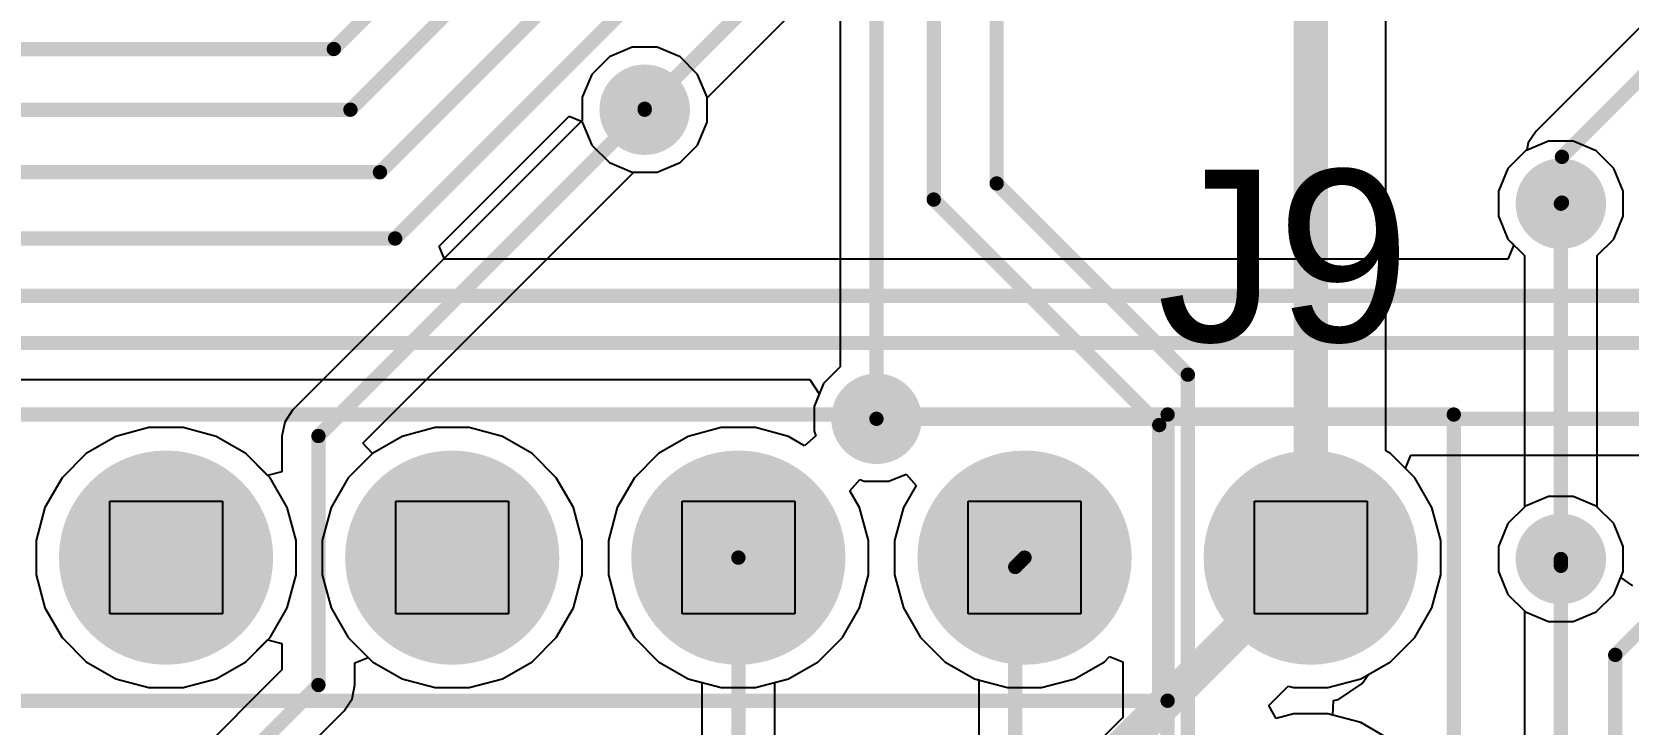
# Model space of a CAD drawing. Header units: millimetres. Extents: x -0.36 to 5.33, y -0.63 to 3.45.
# Drawn here: x 2.711 to 3.269, y 2.228 to 2.47 of the extents above; entities that cross this region are included whole.
import ezdxf

# ---------------------------------------------------------------- set-up
doc = ezdxf.new("R2010")
doc.units = ezdxf.units.MM
doc.header["$MEASUREMENT"] = 0
for name, color, linetype in [('BottomLayer', 5, 'Continuous'), ('BottomSolder', 6, 'Continuous'), ('Mechanical1', 6, 'Continuous'), ('MultiLayer', 9, 'Continuous'), ('PadHoleLayer', 156, 'Continuous'), ('TopLayer', 1, 'Continuous'), ('TopOverlay', 2, 'Continuous'), ('TopSolder', 216, 'Continuous'), ('ViaHoleLayer', 16, 'Continuous')]:
    doc.layers.add(name, color=color, linetype=linetype)
doc.styles.add('Arial', font='', dxfattribs={"height": 0.2})
doc.styles.get('Arial').set_extended_font_data('Arial')

# ---------------------------------------------------------------- blocks, each defined once
blk = doc.blocks.new('HDR_1_8_TH______13')
at = {"layer": 'BottomLayer'}
h = blk.add_hatch(color=5, dxfattribs=at)
edge = h.paths.add_edge_path()
edge.add_arc((0.35, 0), 0.03543, 0, 360)
at = {"layer": 'BottomSolder'}
h = blk.add_hatch(color=6, dxfattribs=at)
edge = h.paths.add_edge_path()
edge.add_arc((0.35, 0), 0.03743, 0, 360)
at = {"layer": 'MultiLayer'}
h = blk.add_hatch(color=9, dxfattribs=at)
edge = h.paths.add_edge_path()
edge.add_arc((0.35, 0), 0.03543, 0, 360)
at = {"layer": 'PadHoleLayer'}
h = blk.add_hatch(color=156, dxfattribs=at)
edge = h.paths.add_edge_path()
edge.add_arc((0.35, 0), 0.01969, 0, 360)
at = {"layer": 'TopLayer'}
h = blk.add_hatch(color=1, dxfattribs=at)
edge = h.paths.add_edge_path()
edge.add_arc((0.35, 0), 0.03543, 0, 360)
at = {"layer": 'TopSolder'}
h = blk.add_hatch(color=216, dxfattribs=at)
edge = h.paths.add_edge_path()
edge.add_arc((0.35, 0), 0.03743, 0, 360)
at = {"layer": 'TopOverlay', "const_width": 0.005}
for points in [[(-0.4, 0.05), (0.4, 0.05)], [(0.4, 0.05), (0.4, -0.05)], [(-0.4, -0.05), (0.4, -0.05)]]:
    blk.add_lwpolyline(points, dxfattribs=at)
at = {"layer": 'TopOverlay', "const_width": 0.0025}
for points in [[(0.39875, 0.05, 1), (0.40125, 0.05, 1)], [(0.39875, 0.05, 1), (0.40125, 0.05, 1)], [(0.39875, -0.05, 1), (0.40125, -0.05, 1)], [(0.39875, -0.05, 1), (0.40125, -0.05, 1)]]:
    blk.add_lwpolyline(points, format="xyb", close=True, dxfattribs=at)
blk = doc.blocks.new('HDR_1_8_TH______16')
at = {"layer": 'BottomLayer'}
h = blk.add_hatch(color=5, dxfattribs=at)
edge = h.paths.add_edge_path()
edge.add_arc((0.05, 0), 0.03543, 0, 360)
h = blk.add_hatch(color=5, dxfattribs=at)
edge = h.paths.add_edge_path()
edge.add_arc((0.15, 0), 0.03543, 0, 360)
h = blk.add_hatch(color=5, dxfattribs=at)
edge = h.paths.add_edge_path()
edge.add_arc((0.25, 0), 0.03543, 0, 360)
h = blk.add_hatch(color=5, dxfattribs=at)
edge = h.paths.add_edge_path()
edge.add_arc((0.35, 0), 0.03543, 0, 360)
at = {"layer": 'BottomSolder'}
h = blk.add_hatch(color=6, dxfattribs=at)
edge = h.paths.add_edge_path()
edge.add_arc((0.05, 0), 0.03743, 0, 360)
h = blk.add_hatch(color=6, dxfattribs=at)
edge = h.paths.add_edge_path()
edge.add_arc((0.15, 0), 0.03743, 0, 360)
h = blk.add_hatch(color=6, dxfattribs=at)
edge = h.paths.add_edge_path()
edge.add_arc((0.25, 0), 0.03743, 0, 360)
h = blk.add_hatch(color=6, dxfattribs=at)
edge = h.paths.add_edge_path()
edge.add_arc((0.35, 0), 0.03743, 0, 360)
at = {"layer": 'MultiLayer'}
h = blk.add_hatch(color=9, dxfattribs=at)
edge = h.paths.add_edge_path()
edge.add_arc((0.05, 0), 0.03543, 0, 360)
h = blk.add_hatch(color=9, dxfattribs=at)
edge = h.paths.add_edge_path()
edge.add_arc((0.15, 0), 0.03543, 0, 360)
h = blk.add_hatch(color=9, dxfattribs=at)
edge = h.paths.add_edge_path()
edge.add_arc((0.25, 0), 0.03543, 0, 360)
h = blk.add_hatch(color=9, dxfattribs=at)
edge = h.paths.add_edge_path()
edge.add_arc((0.35, 0), 0.03543, 0, 360)
at = {"layer": 'PadHoleLayer'}
h = blk.add_hatch(color=156, dxfattribs=at)
edge = h.paths.add_edge_path()
edge.add_arc((0.05, 0), 0.01969, 0, 360)
h = blk.add_hatch(color=156, dxfattribs=at)
edge = h.paths.add_edge_path()
edge.add_arc((0.15, 0), 0.01969, 0, 360)
h = blk.add_hatch(color=156, dxfattribs=at)
edge = h.paths.add_edge_path()
edge.add_arc((0.25, 0), 0.01969, 0, 360)
h = blk.add_hatch(color=156, dxfattribs=at)
edge = h.paths.add_edge_path()
edge.add_arc((0.35, 0), 0.01969, 0, 360)
at = {"layer": 'TopLayer'}
h = blk.add_hatch(color=1, dxfattribs=at)
edge = h.paths.add_edge_path()
edge.add_arc((0.05, 0), 0.03543, 0, 360)
h = blk.add_hatch(color=1, dxfattribs=at)
edge = h.paths.add_edge_path()
edge.add_arc((0.15, 0), 0.03543, 0, 360)
h = blk.add_hatch(color=1, dxfattribs=at)
edge = h.paths.add_edge_path()
edge.add_arc((0.25, 0), 0.03543, 0, 360)
h = blk.add_hatch(color=1, dxfattribs=at)
edge = h.paths.add_edge_path()
edge.add_arc((0.35, 0), 0.03543, 0, 360)
at = {"layer": 'TopSolder'}
h = blk.add_hatch(color=216, dxfattribs=at)
edge = h.paths.add_edge_path()
edge.add_arc((0.05, 0), 0.03743, 0, 360)
h = blk.add_hatch(color=216, dxfattribs=at)
edge = h.paths.add_edge_path()
edge.add_arc((0.15, 0), 0.03743, 0, 360)
h = blk.add_hatch(color=216, dxfattribs=at)
edge = h.paths.add_edge_path()
edge.add_arc((0.25, 0), 0.03743, 0, 360)
h = blk.add_hatch(color=216, dxfattribs=at)
edge = h.paths.add_edge_path()
edge.add_arc((0.35, 0), 0.03743, 0, 360)
at = {"layer": 'TopOverlay', "const_width": 0.005}
for points in [[(-0.4, 0.05), (0.4, 0.05)], [(0.4, -0.05), (0.4, 0.05)], [(-0.4, -0.05), (0.4, -0.05)]]:
    blk.add_lwpolyline(points, dxfattribs=at)
at = {"layer": 'TopOverlay', "const_width": 0.0025}
for points in [[(0.39875, 0.05, 1), (0.40125, 0.05, 1)], [(0.39875, 0.05, 1), (0.40125, 0.05, 1)], [(0.39875, -0.05, 1), (0.40125, -0.05, 1)], [(0.39875, -0.05, 1), (0.40125, -0.05, 1)]]:
    blk.add_lwpolyline(points, format="xyb", close=True, dxfattribs=at)

msp = doc.modelspace()

# ---------------------------------------------------------------- hatches: boundary and pattern name
at = {"layer": 'BottomLayer'}
h = msp.add_hatch(color=5, dxfattribs=at)
edge = h.paths.add_edge_path()
edge.add_arc((2.925, 2.443), 0.01181, 0, 360)
h = msp.add_hatch(color=5, dxfattribs=at)
edge = h.paths.add_edge_path()
edge.add_arc((3.24516, 2.41015), 0.01181, 0, 360)
h = msp.add_hatch(color=5, dxfattribs=at)
edge = h.paths.add_edge_path()
edge.add_arc((3.006, 2.335), 0.01181, 0, 360)
h = msp.add_hatch(color=5, dxfattribs=at)
edge = h.paths.add_edge_path()
edge.add_arc((3.24516, 2.28601), 0.01181, 0, 360)
at = {"layer": 'BottomSolder'}
h = msp.add_hatch(color=6, dxfattribs=at)
edge = h.paths.add_edge_path()
edge.add_arc((2.925, 2.443), 0.01581, 0, 360)
h = msp.add_hatch(color=6, dxfattribs=at)
edge = h.paths.add_edge_path()
edge.add_arc((3.24516, 2.41015), 0.01581, 0, 360)
h = msp.add_hatch(color=6, dxfattribs=at)
edge = h.paths.add_edge_path()
edge.add_arc((3.006, 2.335), 0.01581, 0, 360)
h = msp.add_hatch(color=6, dxfattribs=at)
edge = h.paths.add_edge_path()
edge.add_arc((3.24516, 2.28601), 0.01581, 0, 360)
at = {"layer": 'TopLayer'}
h = msp.add_hatch(color=1, dxfattribs=at)
edge = h.paths.add_edge_path()
edge.add_arc((2.925, 2.443), 0.01181, 0, 360)
h = msp.add_hatch(color=1, dxfattribs=at)
edge = h.paths.add_edge_path()
edge.add_arc((3.24516, 2.41015), 0.01181, 0, 360)
h = msp.add_hatch(color=1, dxfattribs=at)
edge = h.paths.add_edge_path()
edge.add_arc((3.006, 2.335), 0.01181, 0, 360)
h = msp.add_hatch(color=1, dxfattribs=at)
edge = h.paths.add_edge_path()
edge.add_arc((3.24516, 2.28601), 0.01181, 0, 360)
at = {"layer": 'TopSolder'}
h = msp.add_hatch(color=216, dxfattribs=at)
edge = h.paths.add_edge_path()
edge.add_arc((2.925, 2.443), 0.01581, 0, 360)
h = msp.add_hatch(color=216, dxfattribs=at)
edge = h.paths.add_edge_path()
edge.add_arc((3.24516, 2.41015), 0.01581, 0, 360)
h = msp.add_hatch(color=216, dxfattribs=at)
edge = h.paths.add_edge_path()
edge.add_arc((3.006, 2.335), 0.01581, 0, 360)
h = msp.add_hatch(color=216, dxfattribs=at)
edge = h.paths.add_edge_path()
edge.add_arc((3.24516, 2.28601), 0.01581, 0, 360)
at = {"layer": 'ViaHoleLayer'}
h = msp.add_hatch(color=16, dxfattribs=at)
edge = h.paths.add_edge_path()
edge.add_arc((2.925, 2.443), 0.00591, 0, 360)
h = msp.add_hatch(color=16, dxfattribs=at)
edge = h.paths.add_edge_path()
edge.add_arc((3.24516, 2.41015), 0.00591, 0, 360)
h = msp.add_hatch(color=16, dxfattribs=at)
edge = h.paths.add_edge_path()
edge.add_arc((3.006, 2.335), 0.00591, 0, 360)
h = msp.add_hatch(color=16, dxfattribs=at)
edge = h.paths.add_edge_path()
edge.add_arc((3.24516, 2.28601), 0.00591, 0, 360)

# ---------------------------------------------------------------- linework, layer by layer
at = {"layer": 'BottomLayer'}
for p, q in [((3.18397, 2.32381), (3.18397, 3.09029)), ((2.99326, 2.78772), (2.99326, 2.3531)), ((2.91265, 2.46149), (2.90651, 2.45535)), ((2.92066, 2.46481), (2.91265, 2.46149)), ((2.92934, 2.46481), (2.92066, 2.46481)), ((2.93735, 2.46149), (2.92934, 2.46481)), ((2.94349, 2.45535), (2.93735, 2.46149)), ((2.90651, 2.45535), (2.90319, 2.44734)), ((2.94681, 2.44734), (2.94349, 2.45535)), ((2.90319, 2.44734), (2.90319, 2.43921)), ((2.94681, 2.43866), (2.94681, 2.44734)), ((2.90319, 2.43921), (2.80198, 2.338)), ((2.94349, 2.43065), (2.94681, 2.43866)), ((3.24082, 2.43196), (3.2328, 2.42864)), ((3.2495, 2.43196), (3.24082, 2.43196)), ((3.25751, 2.42864), (3.2495, 2.43196)), ((2.93735, 2.42451), (2.94349, 2.43065)), ((3.2328, 2.42864), (3.22667, 2.4225)), ((3.26365, 2.4225), (3.25751, 2.42864)), ((2.82647, 2.32645), (2.92121, 2.42119)), ((2.92121, 2.42119), (2.92934, 2.42119)), ((2.92934, 2.42119), (2.93735, 2.42451)), ((3.22667, 2.4225), (3.22335, 2.41449)), ((3.26697, 2.41449), (3.26365, 2.4225)), ((3.22335, 2.41449), (3.22335, 2.40581)), ((3.26697, 2.40581), (3.26697, 2.41449)), ((3.22335, 2.40581), (3.22667, 2.39779)), ((3.26365, 2.39779), (3.26697, 2.40581)), ((3.22667, 2.39779), (3.23241, 2.39205)), ((3.2579, 2.39205), (3.26365, 2.39779)), ((3.23241, 2.39205), (3.23241, 2.30411)), ((3.2579, 2.30411), (3.2579, 2.39205)), ((2.99326, 2.3531), (2.98751, 2.34735)), ((2.98751, 2.34735), (2.98419, 2.33934)), ((2.80198, 2.338), (2.79922, 2.33387)), ((2.98419, 2.33934), (2.98419, 2.33066)), ((2.75176, 2.33192), (2.74021, 2.32883)), ((2.76372, 2.33192), (2.75176, 2.33192)), ((2.77528, 2.32883), (2.76372, 2.33192)), ((2.79922, 2.33387), (2.79825, 2.32899)), ((2.85176, 2.33192), (2.84021, 2.32883)), ((2.86372, 2.33192), (2.85176, 2.33192)), ((2.87528, 2.32883), (2.86372, 2.33192)), ((2.95176, 2.33192), (2.94021, 2.32883)), ((2.96372, 2.33192), (2.95176, 2.33192)), ((2.97528, 2.32883), (2.96372, 2.33192)), ((2.74021, 2.32883), (2.72985, 2.32285)), ((2.78564, 2.32285), (2.77528, 2.32883)), ((2.79825, 2.32899), (2.79825, 2.31644)), ((2.82985, 2.32285), (2.82647, 2.32645)), ((2.84021, 2.32883), (2.82985, 2.32285)), ((2.88564, 2.32285), (2.87528, 2.32883)), ((2.94021, 2.32883), (2.92985, 2.32285)), ((2.98088, 2.3256), (2.97528, 2.32883)), ((2.98485, 2.32908), (2.98088, 2.3256)), ((2.98419, 2.33066), (2.98485, 2.32908)), ((2.72985, 2.32285), (2.72139, 2.31439)), ((2.79325, 2.31524), (2.78564, 2.32285)), ((2.8941, 2.31439), (2.88564, 2.32285)), ((2.92985, 2.32285), (2.92139, 2.31439)), ((3.18564, 2.32285), (3.18397, 2.32381)), ((3.1941, 2.31439), (3.18564, 2.32285)), ((2.79825, 2.31644), (2.79325, 2.31524)), ((3.01034, 2.31319), (3.01636, 2.31568)), ((3.01636, 2.31568), (3.01984, 2.31171)), ((2.72139, 2.31439), (2.71541, 2.30403)), ((2.90008, 2.30403), (2.8941, 2.31439)), ((2.92139, 2.31439), (2.91541, 2.30403)), ((2.99674, 2.30982), (3.00022, 2.31379)), ((3.00008, 2.30403), (2.99674, 2.30982)), ((3.00022, 2.31379), (3.00166, 2.31319)), ((3.00166, 2.31319), (3.01034, 2.31319)), ((3.01984, 2.31171), (3.01541, 2.30403)), ((3.20008, 2.30403), (3.1941, 2.31439)), ((2.71541, 2.30403), (2.71231, 2.29247)), ((2.90318, 2.29247), (2.90008, 2.30403)), ((2.91541, 2.30403), (2.91231, 2.29247)), ((3.00318, 2.29247), (3.00008, 2.30403)), ((3.01541, 2.30403), (3.01231, 2.29247)), ((3.20318, 2.29247), (3.20008, 2.30403)), ((3.23241, 2.30411), (3.22667, 2.29836)), ((3.26365, 2.29836), (3.2579, 2.30411)), ((3.22667, 2.29836), (3.22335, 2.29034)), ((3.26697, 2.29034), (3.26365, 2.29836)), ((2.71231, 2.29247), (2.71231, 2.28051)), ((2.90318, 2.28051), (2.90318, 2.29247)), ((2.91231, 2.29247), (2.91231, 2.28051)), ((3.00318, 2.28051), (3.00318, 2.29247)), ((3.01231, 2.29247), (3.01231, 2.28051)), ((3.20318, 2.28051), (3.20318, 2.29247)), ((3.22335, 2.29034), (3.22335, 2.28167)), ((3.26697, 2.28167), (3.26697, 2.29034)), ((3.22335, 2.28167), (3.22667, 2.27365)), ((3.26365, 2.27365), (3.26697, 2.28167)), ((2.71231, 2.28051), (2.71541, 2.26895)), ((2.90008, 2.26895), (2.90318, 2.28051)), ((2.91231, 2.28051), (2.91541, 2.26895)), ((3.00008, 2.26895), (3.00318, 2.28051)), ((3.01231, 2.28051), (3.01541, 2.26895)), ((3.20008, 2.26895), (3.20318, 2.28051)), ((3.22667, 2.27365), (3.2328, 2.26752)), ((3.25751, 2.26752), (3.26365, 2.27365)), ((2.71541, 2.26895), (2.72139, 2.25859)), ((2.8941, 2.25859), (2.90008, 2.26895)), ((2.91541, 2.26895), (2.92139, 2.25859)), ((2.9941, 2.25859), (3.00008, 2.26895)), ((3.01541, 2.26895), (3.02139, 2.25859)), ((3.1941, 2.25859), (3.20008, 2.26895)), ((3.2328, 2.26752), (3.24082, 2.26419)), ((3.2495, 2.26419), (3.25751, 2.26752)), ((3.24082, 2.26419), (3.2495, 2.26419)), ((2.72139, 2.25859), (2.72985, 2.25013)), ((2.78564, 2.25013), (2.79325, 2.25774)), ((2.79325, 2.25774), (2.79825, 2.25654)), ((2.79825, 2.25654), (2.79825, 2.24727)), ((2.88564, 2.25013), (2.8941, 2.25859)), ((2.92139, 2.25859), (2.92985, 2.25013)), ((2.98564, 2.25013), (2.9941, 2.25859)), ((3.02139, 2.25859), (3.02985, 2.25013)), ((3.18564, 2.25013), (3.1941, 2.25859)), ((2.72985, 2.25013), (2.74021, 2.24415)), ((2.77528, 2.24415), (2.78564, 2.25013)), ((2.82374, 2.24971), (2.82835, 2.25163)), ((2.82374, 2.24199), (2.82374, 2.24971)), ((2.82835, 2.25163), (2.82985, 2.25013)), ((2.82985, 2.25013), (2.84021, 2.24415)), ((2.87528, 2.24415), (2.88564, 2.25013)), ((2.92985, 2.25013), (2.94021, 2.24415)), ((2.97528, 2.24415), (2.98564, 2.25013)), ((3.02985, 2.25013), (3.04021, 2.24415)), ((3.07528, 2.24415), (3.08564, 2.25013)), ((3.08564, 2.25013), (3.08744, 2.25194)), ((3.08744, 2.25194), (3.09206, 2.25003)), ((3.09206, 2.25003), (3.09206, 2.23062)), ((3.17791, 2.24567), (3.18564, 2.25013)), ((2.79825, 2.24727), (2.67399, 2.12301)), ((2.74021, 2.24415), (2.75176, 2.24106)), ((2.76372, 2.24106), (2.77528, 2.24415)), ((2.84021, 2.24415), (2.85176, 2.24106)), ((2.86372, 2.24106), (2.87528, 2.24415)), ((2.94021, 2.24415), (2.95176, 2.24106)), ((2.96372, 2.24106), (2.97528, 2.24415)), ((3.04021, 2.24415), (3.05176, 2.24106)), ((3.06372, 2.24106), (3.07528, 2.24415)), ((3.1675, 2.23694), (3.17577, 2.24247)), ((3.17577, 2.24247), (3.17791, 2.24567)), ((2.75176, 2.24106), (2.76372, 2.24106)), ((2.82, 2.23298), (2.82276, 2.23711)), ((2.82276, 2.23711), (2.82374, 2.24199)), ((2.85176, 2.24106), (2.86372, 2.24106)), ((2.95176, 2.24106), (2.96372, 2.24106)), ((3.05176, 2.24106), (3.06372, 2.24106)), ((3.16567, 2.23658), (3.1675, 2.23694)), ((2.69574, 2.10872), (2.82, 2.23298)), ((3.1655, 2.23145), (3.16567, 2.23658)), ((3.17528, 2.22883), (3.1655, 2.23145)), ((3.09206, 2.23062), (3.02119, 2.15974)), ((3.18564, 2.22285), (3.17528, 2.22883))]:
    msp.add_line(p, q, dxfattribs=at)
for points, const_width in [([(3.15774, 2.28649), (3.15774, 3.09029)], 0.012), ([(3.048, 2.41724), (3.048, 3.06438)], 0.005), ([(3.026, 2.41162), (3.026, 2.82531)], 0.005), ([(3.006, 2.335), (3.006, 2.793)], 0.005), ([(2.81099, 2.32899), (2.925, 2.443)], 0.005), ([(3.048, 2.41724), (3.11481, 2.35043)], 0.005), ([(3.026, 2.41162), (3.10481, 2.33281)], 0.005), ([(3.24516, 2.28601), (3.24516, 2.41015)], 0.005), ([(3.11481, 2.2008), (3.11481, 2.35043)], 0.005), ([(2.81099, 2.24199), (2.81099, 2.32899)], 0.005), ([(3.10481, 2.22534), (3.10481, 2.33281)], 0.005), ([(3.15774, 2.26049), (3.15774, 2.28649)], 0.01), ([(3.24516, 2.28362), (3.24516, 2.28601)], 0.005), ([(2.683, 2.114), (2.81099, 2.24199)], 0.005)]:
    msp.add_lwpolyline(points, dxfattribs=dict(at, const_width=const_width))
for points, const_width in [([(2.92375, 2.443, 1), (2.92625, 2.443, 1)], 0.0025), ([(3.04675, 2.41724, 1), (3.04925, 2.41724, 1)], 0.0025), ([(3.04675, 2.41724, 1), (3.04925, 2.41724, 1)], 0.0025), ([(3.02475, 2.41162, 1), (3.02725, 2.41162, 1)], 0.0025), ([(3.02475, 2.41162, 1), (3.02725, 2.41162, 1)], 0.0025), ([(3.24391, 2.41015, 1), (3.24641, 2.41015, 1)], 0.0025), ([(3.11356, 2.35043, 1), (3.11606, 2.35043, 1)], 0.0025), ([(3.11356, 2.35043, 1), (3.11606, 2.35043, 1)], 0.0025), ([(3.00475, 2.335, 1), (3.00725, 2.335, 1)], 0.0025), ([(2.80974, 2.32899, 1), (2.81224, 2.32899, 1)], 0.0025), ([(2.80974, 2.32899, 1), (2.81224, 2.32899, 1)], 0.0025), ([(3.10356, 2.33281, 1), (3.10606, 2.33281, 1)], 0.0025), ([(3.10356, 2.33281, 1), (3.10606, 2.33281, 1)], 0.0025), ([(3.15474, 2.28649, 1), (3.16074, 2.28649, 1)], 0.006), ([(3.15524, 2.28649, 1), (3.16024, 2.28649, 1)], 0.005), ([(3.24391, 2.28601, 1), (3.24641, 2.28601, 1)], 0.0025), ([(3.24391, 2.28601, 1), (3.24641, 2.28601, 1)], 0.0025), ([(3.24391, 2.28362, 1), (3.24641, 2.28362, 1)], 0.0025), ([(3.15524, 2.26049, 1), (3.16024, 2.26049, 1)], 0.005), ([(2.80974, 2.24199, 1), (2.81224, 2.24199, 1)], 0.0025), ([(2.80974, 2.24199, 1), (2.81224, 2.24199, 1)], 0.0025)]:
    msp.add_lwpolyline(points, format="xyb", close=True, dxfattribs=dict(at, const_width=const_width))
at = {"layer": 'Mechanical1'}
for p, q in [((2.73806, 2.26681), (2.73806, 2.30618)), ((2.73806, 2.30618), (2.77743, 2.30618)), ((2.77743, 2.30618), (2.77743, 2.26681)), ((2.83806, 2.26681), (2.83806, 2.30618)), ((2.83806, 2.30618), (2.87743, 2.30618)), ((2.87743, 2.30618), (2.87743, 2.26681)), ((2.93806, 2.26681), (2.93806, 2.30618)), ((2.93806, 2.30618), (2.97743, 2.30618)), ((2.97743, 2.30618), (2.97743, 2.26681)), ((3.03806, 2.26681), (3.03806, 2.30618)), ((3.03806, 2.30618), (3.07743, 2.30618)), ((3.07743, 2.30618), (3.07743, 2.26681)), ((3.13806, 2.26681), (3.13806, 2.30618)), ((3.13806, 2.30618), (3.17743, 2.30618)), ((3.17743, 2.30618), (3.17743, 2.26681)), ((2.77743, 2.26681), (2.73806, 2.26681)), ((2.87743, 2.26681), (2.83806, 2.26681)), ((2.97743, 2.26681), (2.93806, 2.26681)), ((3.07743, 2.26681), (3.03806, 2.26681)), ((3.17743, 2.26681), (3.13806, 2.26681))]:
    msp.add_line(p, q, dxfattribs=at)
at = {"layer": 'TopLayer'}
for p, q in [((3.57931, 2.77832), (3.23653, 2.43554)), ((2.94681, 2.44713), (3.07856, 2.57888)), ((2.94681, 2.43866), (2.94681, 2.44713)), ((2.85319, 2.39536), (2.89857, 2.44075)), ((2.89857, 2.44075), (2.90319, 2.43884)), ((2.90319, 2.43884), (2.90319, 2.43866)), ((2.90319, 2.43866), (2.90651, 2.43065)), ((2.94349, 2.43065), (2.94681, 2.43866)), ((3.23653, 2.43554), (3.23376, 2.43141)), ((2.90651, 2.43065), (2.91265, 2.42451)), ((2.93735, 2.42451), (2.94349, 2.43065)), ((3.2328, 2.42864), (3.22667, 2.4225)), ((3.23325, 2.42883), (3.2328, 2.42864)), ((3.23376, 2.43141), (3.23325, 2.42883)), ((2.91265, 2.42451), (2.92066, 2.42119)), ((2.92066, 2.42119), (2.92934, 2.42119)), ((2.92934, 2.42119), (2.93735, 2.42451)), ((3.22667, 2.4225), (3.22335, 2.41449)), ((3.22335, 2.41449), (3.22335, 2.40581)), ((3.22335, 2.40581), (3.22667, 2.39779)), ((2.8551, 2.39074), (2.85319, 2.39536)), ((3.22872, 2.39574), (3.22665, 2.39074)), ((3.22667, 2.39779), (3.22872, 2.39574)), ((3.22665, 2.39074), (2.8551, 2.39074)), ((2.63802, 2.34875), (2.98267, 2.34875)), ((2.98267, 2.34875), (2.98601, 2.34375)), ((2.98601, 2.34375), (2.98419, 2.33934)), ((2.98419, 2.33934), (2.98419, 2.33066)), ((2.75176, 2.33192), (2.74021, 2.32883)), ((2.76372, 2.33192), (2.75176, 2.33192)), ((2.77528, 2.32883), (2.76372, 2.33192)), ((2.85176, 2.33192), (2.84021, 2.32883)), ((2.86372, 2.33192), (2.85176, 2.33192)), ((2.87528, 2.32883), (2.86372, 2.33192)), ((2.95176, 2.33192), (2.94021, 2.32883)), ((2.96372, 2.33192), (2.95176, 2.33192)), ((2.97528, 2.32883), (2.96372, 2.33192)), ((2.74021, 2.32883), (2.72985, 2.32285)), ((2.78564, 2.32285), (2.77528, 2.32883)), ((2.84021, 2.32883), (2.82985, 2.32285)), ((2.88564, 2.32285), (2.87528, 2.32883)), ((2.94021, 2.32883), (2.92985, 2.32285)), ((2.98088, 2.3256), (2.97528, 2.32883)), ((2.98485, 2.32908), (2.98088, 2.3256)), ((2.98419, 2.33066), (2.98485, 2.32908)), ((2.72985, 2.32285), (2.72139, 2.31439)), ((2.7941, 2.31439), (2.78564, 2.32285)), ((2.82985, 2.32285), (2.82139, 2.31439)), ((2.8941, 2.31439), (2.88564, 2.32285)), ((2.92985, 2.32285), (2.92139, 2.31439)), ((3.19085, 2.31764), (3.19276, 2.32226)), ((3.19276, 2.32226), (3.42188, 2.32226)), ((3.01034, 2.31319), (3.01636, 2.31568)), ((3.01636, 2.31568), (3.01984, 2.31171)), ((3.1941, 2.31439), (3.19085, 2.31764)), ((2.72139, 2.31439), (2.71541, 2.30403)), ((2.80008, 2.30403), (2.7941, 2.31439)), ((2.82139, 2.31439), (2.81541, 2.30403)), ((2.90008, 2.30403), (2.8941, 2.31439)), ((2.92139, 2.31439), (2.91541, 2.30403)), ((2.99674, 2.30982), (3.00022, 2.31379)), ((3.00008, 2.30403), (2.99674, 2.30982)), ((3.00022, 2.31379), (3.00166, 2.31319)), ((3.00166, 2.31319), (3.01034, 2.31319)), ((3.01984, 2.31171), (3.01541, 2.30403)), ((3.20008, 2.30403), (3.1941, 2.31439)), ((2.71541, 2.30403), (2.71231, 2.29247)), ((2.80318, 2.29247), (2.80008, 2.30403)), ((2.81541, 2.30403), (2.81231, 2.29247)), ((2.90318, 2.29247), (2.90008, 2.30403)), ((2.91541, 2.30403), (2.91231, 2.29247)), ((3.00318, 2.29247), (3.00008, 2.30403)), ((3.01541, 2.30403), (3.01231, 2.29247)), ((3.20318, 2.29247), (3.20008, 2.30403)), ((3.2328, 2.3045), (3.22667, 2.29836)), ((3.24082, 2.30782), (3.2328, 2.3045)), ((3.2495, 2.30782), (3.24082, 2.30782)), ((3.25751, 2.3045), (3.2495, 2.30782)), ((3.26365, 2.29836), (3.25751, 2.3045)), ((3.22667, 2.29836), (3.22335, 2.29034)), ((3.26697, 2.29034), (3.26365, 2.29836)), ((2.71231, 2.29247), (2.71231, 2.28051)), ((2.80318, 2.28051), (2.80318, 2.29247)), ((2.81231, 2.29247), (2.81231, 2.28051)), ((2.90318, 2.28051), (2.90318, 2.29247)), ((2.91231, 2.29247), (2.91231, 2.28051)), ((3.00318, 2.28051), (3.00318, 2.29247)), ((3.01231, 2.29247), (3.01231, 2.28051)), ((3.20318, 2.28051), (3.20318, 2.29247)), ((3.22335, 2.29034), (3.22335, 2.28167)), ((3.26697, 2.28167), (3.26697, 2.29034)), ((3.22335, 2.28167), (3.22667, 2.27365)), ((3.26608, 2.27952), (3.26697, 2.28167)), ((2.71231, 2.28051), (2.71541, 2.26895)), ((2.80008, 2.26895), (2.80318, 2.28051)), ((2.81231, 2.28051), (2.81541, 2.26895)), ((2.90008, 2.26895), (2.90318, 2.28051)), ((2.91231, 2.28051), (2.91541, 2.26895)), ((3.00008, 2.26895), (3.00318, 2.28051)), ((3.01231, 2.28051), (3.01541, 2.26895)), ((3.20008, 2.26895), (3.20318, 2.28051)), ((3.27032, 2.27669), (3.26608, 2.27952)), ((3.22667, 2.27365), (3.23241, 2.26791)), ((2.71541, 2.26895), (2.72139, 2.25859)), ((2.7941, 2.25859), (2.80008, 2.26895)), ((2.81541, 2.26895), (2.82139, 2.25859)), ((2.8941, 2.25859), (2.90008, 2.26895)), ((2.91541, 2.26895), (2.92139, 2.25859)), ((2.9941, 2.25859), (3.00008, 2.26895)), ((3.01541, 2.26895), (3.02139, 2.25859)), ((3.1941, 2.25859), (3.20008, 2.26895)), ((3.23241, 2.26791), (3.23241, 1.93691)), ((2.72139, 2.25859), (2.72985, 2.25013)), ((2.78564, 2.25013), (2.7941, 2.25859)), ((2.82139, 2.25859), (2.82985, 2.25013)), ((2.88564, 2.25013), (2.8941, 2.25859)), ((2.92139, 2.25859), (2.92985, 2.25013)), ((2.98564, 2.25013), (2.9941, 2.25859)), ((3.02139, 2.25859), (3.02985, 2.25013)), ((3.18564, 2.25013), (3.1941, 2.25859)), ((2.72985, 2.25013), (2.74021, 2.24415)), ((2.77528, 2.24415), (2.78564, 2.25013)), ((2.82985, 2.25013), (2.84021, 2.24415)), ((2.87528, 2.24415), (2.88564, 2.25013)), ((2.92985, 2.25013), (2.94021, 2.24415)), ((2.97528, 2.24415), (2.98564, 2.25013)), ((3.02985, 2.25013), (3.04021, 2.24415)), ((3.17528, 2.24415), (3.18564, 2.25013)), ((2.74021, 2.24415), (2.75176, 2.24106)), ((2.76372, 2.24106), (2.77528, 2.24415)), ((2.84021, 2.24415), (2.85176, 2.24106)), ((2.86372, 2.24106), (2.87528, 2.24415)), ((2.94021, 2.24415), (2.945, 2.24287)), ((2.945, 2.24287), (2.945, 2.18702)), ((2.97049, 2.24287), (2.97528, 2.24415)), ((2.97049, 2.18174), (2.97049, 2.24287)), ((3.04021, 2.24415), (3.04174, 2.24374)), ((3.04174, 2.24374), (3.04174, 2.22395)), ((3.16372, 2.24106), (3.17528, 2.24415)), ((2.75176, 2.24106), (2.76372, 2.24106)), ((2.85176, 2.24106), (2.86372, 2.24106)), ((3.14312, 2.23479), (3.1499, 2.24156)), ((3.1499, 2.24156), (3.15176, 2.24106)), ((3.15176, 2.24106), (3.16372, 2.24106)), ((3.14571, 2.2303), (3.14312, 2.23479)), ((3.15176, 2.23192), (3.14571, 2.2303)), ((3.16372, 2.23192), (3.15176, 2.23192)), ((3.17528, 2.22883), (3.16372, 2.23192)), ((3.18564, 2.22285), (3.17528, 2.22883))]:
    msp.add_line(p, q, dxfattribs=at)
for points, const_width in [([(3.24554, 2.42653), (3.58832, 2.76931)], 0.005), ([(2.925, 2.44334), (3.082, 2.60034)], 0.005), ([(2.81637, 2.46421), (2.88485, 2.53269)], 0.005), ([(2.82217, 2.443), (2.90485, 2.52568)], 0.005), ([(2.83248, 2.42115), (2.925, 2.51367)], 0.005), ([(2.8378, 2.398), (2.945, 2.5052)], 0.005), ([(2.21518, 2.46421), (2.81637, 2.46421)], 0.005), ([(2.21252, 2.443), (2.82217, 2.443)], 0.005), ([(2.925, 2.443), (2.925, 2.44334)], 0.005), ([(3.24554, 2.41053), (3.24554, 2.42653)], 0.005), ([(2.21116, 2.42115), (2.83248, 2.42115)], 0.005), ([(3.24516, 2.41015), (3.24554, 2.41053)], 0.005), ([(2.21201, 2.398), (2.8378, 2.398)], 0.005), ([(2.54925, 2.378), (4.29631, 2.378)], 0.005), ([(2.63274, 2.36149), (4.07382, 2.36149)], 0.005), ([(3.006, 2.335), (3.42716, 2.335)], 0.005), ([(2.91016, 2.03891), (3.15774, 2.28649)], 0.012), ([(2.95774, 2.18174), (2.95774, 2.28649)], 0.005), ([(3.05449, 2.28323), (3.05774, 2.28649)], 0.005), ([(3.24516, 1.82784), (3.24516, 2.28601)], 0.005), ([(3.26416, 2.25251), (3.29766, 2.28601)], 0.005), ([(3.05449, 2.21867), (3.05449, 2.28323)], 0.005), ([(3.26416, 1.84541), (3.26416, 2.25251)], 0.005)]:
    msp.add_lwpolyline(points, dxfattribs=dict(at, const_width=const_width))
for points, const_width in [([(2.81512, 2.46421, 1), (2.81762, 2.46421, 1)], 0.0025), ([(2.81512, 2.46421, 1), (2.81762, 2.46421, 1)], 0.0025), ([(2.82092, 2.443, 1), (2.82342, 2.443, 1)], 0.0025), ([(2.82092, 2.443, 1), (2.82342, 2.443, 1)], 0.0025), ([(2.92375, 2.44334, 1), (2.92625, 2.44334, 1)], 0.0025), ([(2.92375, 2.44334, 1), (2.92625, 2.44334, 1)], 0.0025), ([(2.92375, 2.443, 1), (2.92625, 2.443, 1)], 0.0025), ([(3.24429, 2.42653, 1), (3.24679, 2.42653, 1)], 0.0025), ([(3.24429, 2.42653, 1), (3.24679, 2.42653, 1)], 0.0025), ([(2.83123, 2.42115, 1), (2.83373, 2.42115, 1)], 0.0025), ([(2.83123, 2.42115, 1), (2.83373, 2.42115, 1)], 0.0025), ([(3.24391, 2.41015, 1), (3.24641, 2.41015, 1)], 0.0025), ([(3.24429, 2.41053, 1), (3.24679, 2.41053, 1)], 0.0025), ([(3.24429, 2.41053, 1), (3.24679, 2.41053, 1)], 0.0025), ([(2.83655, 2.398, 1), (2.83905, 2.398, 1)], 0.0025), ([(2.83655, 2.398, 1), (2.83905, 2.398, 1)], 0.0025), ([(3.00475, 2.335, 1), (3.00725, 2.335, 1)], 0.0025), ([(3.15474, 2.28649, 1), (3.16074, 2.28649, 1)], 0.006), ([(2.95649, 2.28649, 1), (2.95899, 2.28649, 1)], 0.0025), ([(3.05649, 2.28649, 1), (3.05899, 2.28649, 1)], 0.0025), ([(3.24391, 2.28601, 1), (3.24641, 2.28601, 1)], 0.0025), ([(3.05324, 2.28323, 1), (3.05574, 2.28323, 1)], 0.0025), ([(3.05324, 2.28323, 1), (3.05574, 2.28323, 1)], 0.0025), ([(3.26291, 2.25251, 1), (3.26541, 2.25251, 1)], 0.0025), ([(3.26291, 2.25251, 1), (3.26541, 2.25251, 1)], 0.0025)]:
    msp.add_lwpolyline(points, format="xyb", close=True, dxfattribs=dict(at, const_width=const_width))

# ---------------------------------------------------------------- block references
msp.add_blockref('HDR_1_8_TH______16', (2.70774, 2.28649))
at = {"rotation": 90}
msp.add_blockref('HDR_1_8_TH______13', (3.15774, 1.93649), dxfattribs=at)

# ---------------------------------------------------------------- texts
at = {"layer": 'TopOverlay', "style": 'Arial'}
msp.add_text('J9', height=0.06, dxfattribs=at).set_placement((3.10402, 2.36201))

doc.saveas('drawing.dxf')
